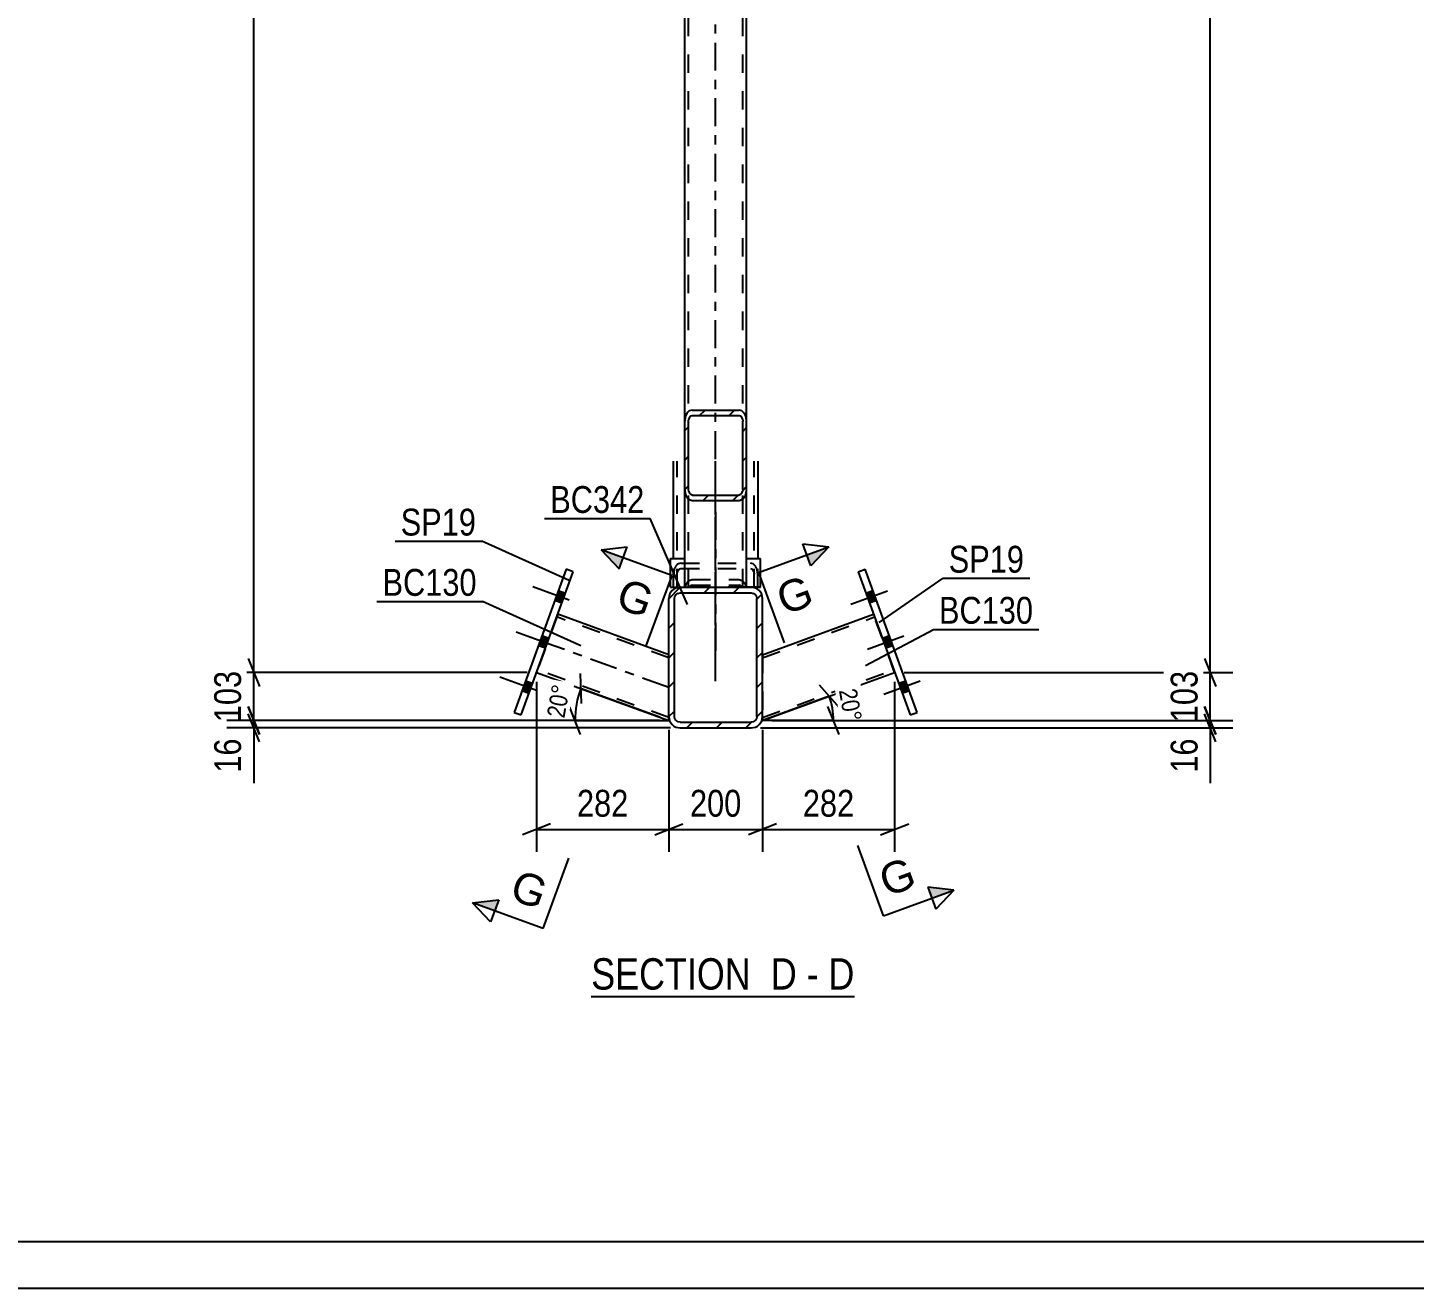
# Model space of a CAD drawing. Header units: millimetres. Extents: x 0 to 1189, y 0 to 841.
# Drawn here: x 168.6 to 316.5, y 0 to 134.5 of the extents above; entities that cross this region are included whole.
import ezdxf

# ---------------------------------------------------------------- set-up
doc = ezdxf.new("R2010")
doc.units = ezdxf.units.MM
doc.linetypes.add('DXK_LINE_DOT2', pattern=[3.9198, 1.9599, -1.9599])
doc.linetypes.add('DXK_LINE_DOT3', pattern=[5.9187, 2.979, -0.9799, 0.9799, -0.9799])
doc.styles.add('Arial', font='arial.ttf', dxfattribs={"height": 0.2})
doc.styles.add('Arial Narrow', font='ARIALN.TTF', dxfattribs={"height": 0.2})

# ---------------------------------------------------------------- blocks, each defined once
blk = doc.blocks.new('Unknown-717048581-1135')
at = {"color": 5, "linetype": 'Continuous'}
for p, q in [((5, 5), (1184, 5)), ((0, 0), (1189, 0))]:
    blk.add_line(p, q, dxfattribs=at)
blk = doc.blocks.new('Unknown-717048581-15 - 2255')
at = {"color": 6, "linetype": 'Continuous'}
blk.add_line((228.74, 31.11), (256.81, 31.11), dxfattribs=at)
at = {"color": 0, "linetype": 'Continuous'}
for points in [[(246.85, 31.86), (246.85, 35.36), (228.74, 35.36), (228.74, 31.86)], [(250.67, 31.86), (250.67, 35.36), (247.9, 35.36), (247.9, 31.86)], [(252.99, 31.86), (252.99, 35.36), (251.72, 35.36), (251.72, 31.86)], [(256.81, 31.86), (256.81, 35.36), (254.04, 35.36), (254.04, 31.86)]]:
    blk.add_wipeout(points, dxfattribs=at)
at = {"color": 7, "linetype": 'Continuous', "style": 'Arial Narrow'}
for s, p in [('SECTION ', (228.74, 31.86)), ('D', (247.9, 31.86)), ('D', (254.04, 31.86)), ('-', (251.72, 31.86))]:
    blk.add_text(s, height=3.34, dxfattribs=at).set_placement(p)
blk = doc.blocks.new('Part-717048581-2287 - 2255')
at = {"linetype": 'Continuous'}
h = blk.add_hatch(dxfattribs=at)
h.set_pattern_fill('', scale=0.7, style=0, pattern_type=0)
h.set_pattern_definition([(45, (237.0076, 60.9695), (-1.57154, 1.57154), [])])
h.paths.add_polyline_path([(237.01, 73.57), (237.01, 60.97), (237.1, 60.51), (237.36, 60.12), (237.75, 59.86), (238.21, 59.77), (245.81, 59.77), (246.27, 59.86), (246.66, 60.12), (246.92, 60.51), (247.01, 60.97), (247.01, 73.57), (246.92, 74.03), (246.66, 74.42), (246.27, 74.68), (245.81, 74.77), (238.21, 74.77), (237.75, 74.68), (237.36, 74.42), (237.1, 74.03)])
h.paths.add_polyline_path([(237.78, 73.99), (237.98, 74.12), (238.21, 74.17), (245.81, 74.17), (246.04, 74.12), (246.23, 73.99), (246.36, 73.8), (246.41, 73.57), (246.41, 60.97), (246.36, 60.74), (246.23, 60.55), (246.04, 60.42), (245.81, 60.37), (238.21, 60.37), (237.98, 60.42), (237.78, 60.55), (237.65, 60.74), (237.61, 60.97), (237.61, 73.57), (237.65, 73.8)])
at = {"color": 2, "linetype": 'Continuous'}
for p, q in [((237.1, 74.03), (237.01, 73.57)), ((238.21, 74.77), (237.75, 74.68)), ((237.98, 74.12), (238.21, 74.17)), ((238.21, 74.77), (245.81, 74.77)), ((238.21, 74.17), (245.81, 74.17)), ((246.27, 74.68), (245.81, 74.77)), ((245.81, 74.17), (246.04, 74.12)), ((247.01, 73.57), (246.92, 74.03)), ((237.01, 60.97), (237.01, 73.57)), ((237.61, 73.57), (237.65, 73.8)), ((237.61, 60.97), (237.61, 73.57)), ((246.36, 73.8), (246.41, 73.57)), ((246.41, 60.97), (246.41, 73.57)), ((247.01, 60.97), (247.01, 73.57)), ((237.01, 60.97), (237.1, 60.51)), ((237.65, 60.74), (237.61, 60.97)), ((246.41, 60.97), (246.36, 60.74)), ((246.92, 60.51), (247.01, 60.97)), ((237.75, 59.86), (238.21, 59.77)), ((238.21, 60.37), (237.98, 60.42)), ((238.21, 60.37), (245.81, 60.37)), ((238.21, 59.77), (245.81, 59.77)), ((246.04, 60.42), (245.81, 60.37)), ((245.81, 59.77), (246.27, 59.86))]:
    blk.add_line(p, q, dxfattribs=at)
at = {"color": 7, "linetype": 'DXK_LINE_DOT3'}
blk.add_line((242.01, 67.27), (242.01, 67.27), dxfattribs=at)
at = {"color": 2, "linetype": 'Continuous'}
for centre, radius, start, end in [((238.21, 73.57), 1.2, 112.5, 157.5), ((238.21, 73.57), 0.6, 112.5, 157.5), ((245.81, 73.57), 0.6, 22.5, 67.5), ((245.81, 73.57), 1.2, 22.5, 67.5), ((238.21, 60.97), 0.6, 202.5, 247.5), ((245.81, 60.97), 0.6, 292.5, 337.5), ((238.21, 60.97), 1.2, 202.5, 247.5), ((245.81, 60.97), 1.2, 292.5, 337.5)]:
    blk.add_arc(centre, radius, start, end, dxfattribs=at)
blk = doc.blocks.new('Part-717048581-2311 - 2255')
at = {"color": 2, "linetype": 'Continuous'}
for p, q in [((237.21, 74.77), (237.21, 77.85)), ((237.21, 77.85), (238.71, 77.85)), ((237.21, 74.77), (237.21, 74.77)), ((237.21, 74.77), (238.21, 74.77))]:
    blk.add_line(p, q, dxfattribs=at)
at = {"color": 7, "linetype": 'DXK_LINE_DOT2'}
for p, q in [((237.21, 77.85), (238.71, 77.85)), ((238.71, 74.77), (238.71, 77.85)), ((237.21, 74.77), (238.71, 74.77)), ((237.21, 74.77), (237.21, 74.77)), ((238.21, 74.77), (238.71, 74.77)), ((238.71, 74.77), (238.71, 74.77))]:
    blk.add_line(p, q, dxfattribs=at)
blk = doc.blocks.new('Part-717048581-2307 - 2255')
at = {"color": 2, "linetype": 'Continuous'}
for p, q in [((247.01, 67.58), (258.85, 71.89)), ((247.01, 60.55), (261.1, 65.68)), ((247.01, 60.6), (247.01, 60.97)), ((247.01, 60.55), (247.01, 60.6))]:
    blk.add_line(p, q, dxfattribs=at)
at = {"color": 7, "linetype": 'DXK_LINE_DOT2'}
for p, q in [((247.01, 67.26), (258.95, 71.6)), ((261.1, 65.68), (258.85, 71.89)), ((247.01, 67.53), (247.01, 67.58)), ((247.01, 67.58), (247.01, 60.97)), ((247.01, 60.87), (261, 65.97))]:
    blk.add_line(p, q, dxfattribs=at)
blk = doc.blocks.new('Part-717048581-2314 - 2255')
at = {"color": 2, "linetype": 'Continuous'}
for p, q in [((245.31, 77.85), (246.81, 77.85)), ((246.81, 74.77), (246.81, 77.85)), ((246.81, 74.77), (245.81, 74.77)), ((246.81, 74.77), (246.81, 74.77))]:
    blk.add_line(p, q, dxfattribs=at)
at = {"color": 7, "linetype": 'DXK_LINE_DOT2'}
for p, q in [((245.31, 74.77), (245.31, 77.85)), ((245.31, 77.85), (246.81, 77.85)), ((245.81, 74.77), (245.31, 74.77)), ((245.31, 74.77), (245.31, 74.77)), ((245.31, 74.77), (246.81, 74.77)), ((246.81, 74.77), (246.81, 74.77))]:
    blk.add_line(p, q, dxfattribs=at)
blk = doc.blocks.new('Bolt-717048581-2448 - 2255')
at = {"linetype": 'Continuous'}
for points in [[(259.16, 73.36), (258.79, 74.39), (258.03, 74.12), (258.41, 73.08)], [(259.16, 73.36), (258.79, 74.39), (258.03, 74.12), (258.41, 73.08)], [(259.16, 73.36), (258.79, 74.39), (258.03, 74.12), (258.41, 73.08)], [(260.91, 68.54), (260.54, 69.58), (259.79, 69.3), (260.16, 68.27)], [(260.91, 68.54), (260.54, 69.58), (259.79, 69.3), (260.16, 68.27)], [(262.67, 63.73), (262.29, 64.76), (261.54, 64.49), (261.92, 63.45)], [(262.67, 63.73), (262.29, 64.76), (261.54, 64.49), (261.92, 63.45)], [(262.67, 63.73), (262.29, 64.76), (261.54, 64.49), (261.92, 63.45)]]:
    blk.add_hatch(color=1, dxfattribs=at).paths.add_polyline_path(points)
at = {"color": 1, "linetype": 'Continuous'}
for p, q in [((260.34, 74.37), (256.44, 72.95)), ((260.34, 74.37), (256.44, 72.95)), ((260.34, 74.37), (256.44, 72.95)), ((258.79, 74.39), (258.03, 74.12)), ((258.79, 74.39), (258.03, 74.12)), ((258.79, 74.39), (258.03, 74.12)), ((259.16, 73.36), (258.41, 73.08)), ((259.16, 73.36), (258.41, 73.08)), ((259.16, 73.36), (258.41, 73.08)), ((262.09, 69.56), (258.19, 68.14)), ((262.09, 69.56), (258.19, 68.14)), ((260.54, 69.58), (259.79, 69.3)), ((260.54, 69.58), (259.79, 69.3)), ((260.91, 68.54), (260.16, 68.27)), ((260.91, 68.54), (260.16, 68.27)), ((263.84, 64.74), (259.94, 63.32)), ((263.84, 64.74), (259.94, 63.32)), ((263.84, 64.74), (259.94, 63.32)), ((262.29, 64.76), (261.54, 64.49)), ((262.29, 64.76), (261.54, 64.49)), ((262.29, 64.76), (261.54, 64.49)), ((262.67, 63.73), (261.92, 63.45)), ((262.67, 63.73), (261.92, 63.45)), ((262.67, 63.73), (261.92, 63.45))]:
    blk.add_line(p, q, dxfattribs=at)
blk = doc.blocks.new('Part-717048581-2343 - 2255')
at = {"color": 2, "linetype": 'Continuous'}
for p, q in [((257.2, 76.42), (257.95, 76.69)), ((257.2, 76.42), (262.75, 61.15)), ((263.51, 61.42), (257.95, 76.69)), ((262.75, 61.15), (263.51, 61.42))]:
    blk.add_line(p, q, dxfattribs=at)
blk = doc.blocks.new('Part-717048581-2364 - 2255')
at = {"color": 2, "linetype": 'Continuous'}
for p, q in [((226.07, 76.69), (220.51, 61.42)), ((221.26, 61.15), (226.82, 76.42)), ((226.82, 76.42), (226.07, 76.69)), ((220.51, 61.42), (221.26, 61.15))]:
    blk.add_line(p, q, dxfattribs=at)
blk = doc.blocks.new('Part-717048581-2388 - 2255')
at = {"color": 2, "linetype": 'Continuous'}
for p, q in [((237.51, 77.85), (237.51, 88.21)), ((246.51, 88.21), (246.51, 77.85))]:
    blk.add_line(p, q, dxfattribs=at)
at = {"color": 7, "linetype": 'DXK_LINE_DOT2'}
for p, q in [((237.91, 74.77), (237.91, 88.21)), ((246.11, 74.77), (246.11, 88.21)), ((237.51, 74.77), (237.51, 77.85)), ((238.31, 77.35), (238, 77.26)), ((238.31, 77.35), (245.71, 77.35)), ((246.01, 77.26), (245.71, 77.35)), ((246.51, 74.77), (246.51, 77.85)), ((237.57, 76.63), (237.51, 76.18)), ((237.91, 76.18), (237.94, 76.4)), ((238.15, 76.72), (238.31, 76.76)), ((238.31, 76.76), (245.71, 76.76)), ((245.71, 76.76), (245.86, 76.72)), ((246.08, 76.4), (246.11, 76.18)), ((246.51, 76.18), (246.45, 76.63)), ((237.51, 74.77), (246.51, 74.77))]:
    blk.add_line(p, q, dxfattribs=at)
at = {"color": 7, "linetype": 'DXK_LINE_DOT3'}
blk.add_line((242.01, 82.81), (242.01, 67.48), dxfattribs=at)
at = {"color": 7, "linetype": 'DXK_LINE_DOT2'}
for centre, radius, start, end in [((238.6, 76.38), 1.06, 124.4664, 166.7051), ((245.41, 76.38), 1.06, 13.2949, 55.5336), ((238.46, 76.28), 0.532, 124.4664, 166.7051), ((245.56, 76.28), 0.532, 13.2949, 55.5336)]:
    blk.add_arc(centre, radius, start, end, dxfattribs=at)
blk = doc.blocks.new('Part-717048581-2394 - 2255')
at = {"color": 7, "linetype": 'DXK_LINE_DOT2'}
for p, q in [((225.17, 71.89), (222.91, 65.68)), ((237.01, 67.26), (225.07, 71.6)), ((237.01, 67.53), (237.01, 67.58)), ((237.01, 60.95), (237.01, 67.58)), ((237.01, 60.87), (223.01, 65.97))]:
    blk.add_line(p, q, dxfattribs=at)
at = {"color": 2, "linetype": 'Continuous'}
for p, q in [((237.01, 67.58), (225.17, 71.89)), ((222.91, 65.68), (237.01, 60.55)), ((237.01, 60.95), (237.01, 60.97)), ((237.01, 60.55), (237.01, 60.95))]:
    blk.add_line(p, q, dxfattribs=at)
at = {"color": 7, "linetype": 'DXK_LINE_DOT3'}
blk.add_line((237.01, 64.07), (224.04, 68.79), dxfattribs=at)
blk = doc.blocks.new('Part-717048581-2434 - 2255')
at = {"color": 7, "linetype": 'DXK_LINE_DOT3'}
blk.add_line((242.01, 64.77), (242.01, 229.27), dxfattribs=at)
at = {"color": 7, "linetype": 'DXK_LINE_DOT2'}
for p, q in [((238.71, 219.27), (245.31, 219.27)), ((238.71, 201.54), (238.71, 219.27)), ((239.11, 74.77), (239.11, 219.27)), ((244.91, 74.77), (244.91, 219.27)), ((245.31, 201.54), (245.31, 219.27)), ((238.71, 74.77), (238.71, 92.5)), ((245.31, 74.77), (245.31, 92.5)), ((238.71, 74.77), (245.31, 74.77))]:
    blk.add_line(p, q, dxfattribs=at)
at = {"color": 2, "linetype": 'Continuous'}
for p, q in [((238.71, 92.5), (238.71, 201.54)), ((245.31, 92.5), (245.31, 201.54))]:
    blk.add_line(p, q, dxfattribs=at)
blk = doc.blocks.new('Part-717048581-2447 - 2255')
at = {"linetype": 'Continuous'}
h = blk.add_hatch(dxfattribs=at)
h.set_pattern_fill('', scale=0.7, style=0, pattern_type=0)
h.set_pattern_definition([(45, (238.7076, 85.198), (-1.57154, 1.57154), [])])
h.paths.add_polyline_path([(238.71, 92.5), (238.71, 85.2), (238.77, 84.75), (238.94, 84.37), (239.2, 84.12), (239.51, 84.03), (244.51, 84.03), (244.81, 84.12), (245.07, 84.37), (245.25, 84.75), (245.31, 85.2), (245.31, 92.5), (245.25, 92.94), (245.07, 93.32), (244.81, 93.58), (244.51, 93.66), (239.51, 93.66), (239.2, 93.58), (238.94, 93.32), (238.77, 92.94)])
h.paths.add_polyline_path([(239.22, 92.91), (239.35, 93.04), (239.51, 93.08), (244.51, 93.08), (244.66, 93.04), (244.79, 92.91), (244.88, 92.72), (244.91, 92.5), (244.91, 85.2), (244.88, 84.97), (244.79, 84.79), (244.66, 84.66), (244.51, 84.61), (239.51, 84.61), (239.35, 84.66), (239.22, 84.79), (239.14, 84.97), (239.11, 85.2), (239.11, 92.5), (239.14, 92.72)])
at = {"color": 2, "linetype": 'Continuous'}
for p, q in [((239.51, 93.66), (239.2, 93.58)), ((239.51, 93.66), (244.51, 93.66)), ((244.81, 93.58), (244.51, 93.66)), ((238.77, 92.94), (238.71, 92.5)), ((238.71, 85.2), (238.71, 92.5)), ((239.11, 92.5), (239.14, 92.72)), ((239.11, 85.2), (239.11, 92.5)), ((239.35, 93.04), (239.51, 93.08)), ((239.51, 93.08), (244.51, 93.08)), ((244.51, 93.08), (244.66, 93.04)), ((244.88, 92.72), (244.91, 92.5)), ((244.91, 85.2), (244.91, 92.5)), ((245.31, 92.5), (245.25, 92.94)), ((245.31, 85.2), (245.31, 92.5)), ((238.71, 74.77), (238.71, 85.2)), ((238.71, 85.2), (238.77, 84.75)), ((239.14, 84.97), (239.11, 85.2)), ((239.51, 84.61), (239.35, 84.66)), ((239.51, 84.61), (244.51, 84.61)), ((244.66, 84.66), (244.51, 84.61)), ((244.91, 85.2), (244.88, 84.97)), ((245.25, 84.75), (245.31, 85.2)), ((245.31, 74.77), (245.31, 85.2)), ((239.2, 84.12), (239.51, 84.03)), ((239.51, 84.03), (244.51, 84.03)), ((244.51, 84.03), (244.81, 84.12))]:
    blk.add_line(p, q, dxfattribs=at)
at = {"color": 7, "linetype": 'DXK_LINE_DOT2'}
for p, q in [((238.71, 85.2), (238.71, 92.5)), ((239.11, 74.77), (239.11, 92.5)), ((244.91, 74.77), (244.91, 92.5)), ((245.31, 85.2), (245.31, 92.5)), ((239.2, 75.51), (239.51, 75.6)), ((239.51, 75.6), (244.51, 75.6)), ((244.51, 75.6), (244.81, 75.51)), ((245.31, 74.77), (238.71, 74.77)), ((238.75, 74.77), (238.77, 74.87)), ((239.22, 74.84), (239.19, 74.77)), ((239.35, 74.97), (239.22, 74.84)), ((239.51, 75.01), (239.35, 74.97)), ((239.51, 75.01), (244.51, 75.01)), ((244.66, 74.97), (244.51, 75.01)), ((244.79, 74.84), (244.66, 74.97)), ((244.82, 74.77), (244.79, 74.84)), ((245.25, 74.87), (245.26, 74.77))]:
    blk.add_line(p, q, dxfattribs=at)
at = {"color": 7, "linetype": 'DXK_LINE_DOT3'}
blk.add_line((242.01, 67.48), (242.01, 88.85), dxfattribs=at)
at = {"color": 2, "linetype": 'Continuous'}
for centre, radius, start, end in [((239.8, 92.7), 1.06, 124.4664, 166.7051), ((244.21, 92.7), 1.06, 13.2949, 55.5336), ((239.66, 92.6), 0.532, 124.4664, 166.7051), ((244.36, 92.6), 0.532, 13.2949, 55.5336), ((239.8, 85), 1.06, 193.2949, 235.5336), ((239.66, 85.1), 0.532, 193.2949, 235.5336), ((244.36, 85.1), 0.532, 304.4664, 346.7051), ((244.21, 85), 1.06, 304.4664, 346.7051)]:
    blk.add_arc(centre, radius, start, end, dxfattribs=at)
at = {"color": 7, "linetype": 'DXK_LINE_DOT2'}
for centre, start, end in [((239.8, 74.63), 124.4664, 166.7051), ((244.21, 74.63), 13.2949, 55.5336)]:
    blk.add_arc(centre, 1.06, start, end, dxfattribs=at)
blk = doc.blocks.new('Bolt-717048581-2451 - 2255')
at = {"linetype": 'Continuous'}
for points in [[(225.61, 73.08), (225.98, 74.12), (225.23, 74.39), (224.85, 73.36)], [(225.61, 73.08), (225.98, 74.12), (225.23, 74.39), (224.85, 73.36)], [(225.61, 73.08), (225.98, 74.12), (225.23, 74.39), (224.85, 73.36)], [(223.85, 68.27), (224.23, 69.3), (223.48, 69.58), (223.1, 68.54)], [(223.85, 68.27), (224.23, 69.3), (223.48, 69.58), (223.1, 68.54)], [(222.1, 63.45), (222.48, 64.49), (221.72, 64.76), (221.35, 63.73)], [(222.1, 63.45), (222.48, 64.49), (221.72, 64.76), (221.35, 63.73)], [(222.1, 63.45), (222.48, 64.49), (221.72, 64.76), (221.35, 63.73)]]:
    blk.add_hatch(color=1, dxfattribs=at).paths.add_polyline_path(points)
at = {"color": 1, "linetype": 'Continuous'}
for p, q in [((226.4, 73.38), (222.5, 74.8)), ((226.4, 73.38), (222.5, 74.8)), ((226.4, 73.38), (222.5, 74.8)), ((225.98, 74.12), (225.23, 74.39)), ((225.98, 74.12), (225.23, 74.39)), ((225.98, 74.12), (225.23, 74.39)), ((225.61, 73.08), (224.85, 73.36)), ((225.61, 73.08), (224.85, 73.36)), ((225.61, 73.08), (224.85, 73.36)), ((224.65, 68.56), (220.75, 69.98)), ((224.65, 68.56), (220.75, 69.98)), ((224.23, 69.3), (223.48, 69.58)), ((224.23, 69.3), (223.48, 69.58)), ((223.85, 68.27), (223.1, 68.54)), ((223.85, 68.27), (223.1, 68.54)), ((222.9, 63.75), (219, 65.17)), ((222.9, 63.75), (219, 65.17)), ((222.9, 63.75), (219, 65.17)), ((222.1, 63.45), (221.35, 63.73)), ((222.1, 63.45), (221.35, 63.73)), ((222.1, 63.45), (221.35, 63.73)), ((222.48, 64.49), (221.72, 64.76)), ((222.48, 64.49), (221.72, 64.76)), ((222.48, 64.49), (221.72, 64.76))]:
    blk.add_line(p, q, dxfattribs=at)
blk = doc.blocks.new('StraightDimension-717048581-2528 - 2255')
at = {"color": 7, "linetype": 'Continuous'}
for p, q in [((237.01, 59.55), (237.01, 46.55)), ((247.01, 59.55), (247.01, 46.55)), ((235.51, 48.35), (238.51, 49.55)), ((237.01, 48.95), (247.01, 48.95)), ((248.51, 49.55), (245.51, 48.35))]:
    blk.add_line(p, q, dxfattribs=at)
at = {"color": 0}
blk.add_wipeout([(245.35, 49.7), (245.35, 53.9), (238.67, 53.9), (238.67, 49.7)], dxfattribs=at)
at = {"color": 3, "style": 'Arial Narrow'}
blk.add_text('200', height=2.863, dxfattribs=at).set_placement((239.27, 50.3))
blk = doc.blocks.new('StraightDimension-717048581-2535 - 2255')
at = {"color": 7, "linetype": 'Continuous'}
for p, q in [((261.1, 64.68), (261.1, 46.55)), ((247.01, 59.55), (247.01, 46.55)), ((248.51, 49.55), (245.51, 48.35)), ((247.01, 48.95), (261.1, 48.95)), ((259.6, 48.35), (262.6, 49.55))]:
    blk.add_line(p, q, dxfattribs=at)
at = {"color": 0}
blk.add_wipeout([(257.4, 49.7), (257.4, 53.9), (250.71, 53.9), (250.71, 49.7)], dxfattribs=at)
at = {"color": 3, "style": 'Arial Narrow'}
blk.add_text('282', height=2.863, dxfattribs=at).set_placement((251.31, 50.3))
blk = doc.blocks.new('StraightDimension-717048581-2542 - 2255')
at = {"color": 7, "linetype": 'Continuous'}
for p, q in [((222.91, 64.68), (222.91, 46.55)), ((237.01, 59.55), (237.01, 46.55)), ((224.41, 49.55), (221.41, 48.35)), ((222.91, 48.95), (237.01, 48.95)), ((235.51, 48.35), (238.51, 49.55))]:
    blk.add_line(p, q, dxfattribs=at)
at = {"color": 0}
blk.add_wipeout([(233.3, 49.7), (233.3, 53.9), (226.62, 53.9), (226.62, 49.7)], dxfattribs=at)
at = {"color": 3, "style": 'Arial Narrow'}
blk.add_text('282', height=2.863, dxfattribs=at).set_placement((227.22, 50.3))
blk = doc.blocks.new('AngleDimension-717048581-2515 - 2255')
at = {"color": 7, "linetype": 'Continuous'}
for p, q in [((227.56, 65.59), (227.66, 62.36)), ((236.07, 60.9), (227.61, 63.97)), ((227.61, 63.97), (237.01, 60.55)), ((227.61, 59.05), (226.41, 62.05)), ((227.01, 60.55), (237.01, 60.55))]:
    blk.add_line(p, q, dxfattribs=at)
blk.add_arc((237.01, 60.55), 10, 160, 180, dxfattribs=at)
at = {"color": 0}
blk.add_wipeout([(226.94, 64.52), (224.18, 65), (223.44, 60.76), (226.19, 60.27)], dxfattribs=at)
at = {"color": 3, "style": 'Arial Narrow'}
blk.add_text('20°', height=1.909, rotation=80.0021, dxfattribs=at).set_placement((225.87, 60.74))
blk = doc.blocks.new('AngleDimension-717048581-2694 - 2255')
at = {"color": 7, "linetype": 'Continuous'}
for p, q in [((253.05, 64.35), (255.2, 61.94)), ((254.13, 63.15), (247.01, 60.55)), ((247.95, 60.9), (254.13, 63.15)), ((255.18, 59.05), (253.98, 62.05)), ((254.58, 60.55), (247.01, 60.55))]:
    blk.add_line(p, q, dxfattribs=at)
blk.add_arc((247.01, 60.55), 7.58, 360, 20, dxfattribs=at)
at = {"color": 0}
blk.add_wipeout([(255.43, 59.85), (258.19, 60.34), (257.44, 64.58), (254.69, 64.09)], dxfattribs=at)
at = {"color": 3, "style": 'Arial Narrow'}
blk.add_text('20°', height=1.909, rotation=-80.0021, dxfattribs=at).set_placement((255.15, 63.77))
blk = doc.blocks.new('StraightDimension-717048581-10993 - 2255')
at = {"color": 7, "linetype": 'Continuous'}
for p, q in [((295.36, 227.33), (294.16, 230.33)), ((248.01, 228.83), (297.16, 228.83)), ((294.76, 65.68), (294.76, 228.83)), ((294.16, 67.18), (295.36, 64.18)), ((262.1, 65.68), (297.16, 65.68))]:
    blk.add_line(p, q, dxfattribs=at)
at = {"color": 0}
blk.add_wipeout([(294.01, 151.51), (289.81, 151.51), (289.81, 143), (294.01, 143)], dxfattribs=at)
at = {"color": 3, "style": 'Arial Narrow'}
blk.add_text('3263', height=2.863, rotation=90.0002, dxfattribs=at).set_placement((293.41, 143.6))
blk = doc.blocks.new('StraightDimension-717048581-10994 - 2255')
at = {"color": 7, "linetype": 'Continuous'}
for p, q in [((294.16, 67.18), (295.36, 64.18)), ((262.1, 65.68), (297.16, 65.68)), ((294.76, 60.55), (294.76, 65.68)), ((295.36, 59.05), (294.16, 62.05)), ((248.01, 60.55), (297.16, 60.55))]:
    blk.add_line(p, q, dxfattribs=at)
at = {"color": 0}
blk.add_wipeout([(294.01, 66.46), (289.81, 66.46), (289.81, 59.78), (294.01, 59.78)], dxfattribs=at)
at = {"color": 3, "style": 'Arial Narrow'}
blk.add_text('103', height=2.863, rotation=90.0002, dxfattribs=at).set_placement((293.41, 60.38))
blk = doc.blocks.new('StraightDimension-717048581-10995 - 2255')
at = {"color": 7, "linetype": 'Continuous'}
for p, q in [((294.16, 62.05), (295.36, 59.05)), ((295.36, 58.27), (294.16, 61.27)), ((246.81, 59.77), (297.16, 59.77)), ((248.01, 60.55), (297.16, 60.55)), ((294.76, 59.77), (294.76, 60.55)), ((294.76, 59.77), (294.76, 53.86)), ((294.76, 59.77), (294.76, 53.86))]:
    blk.add_line(p, q, dxfattribs=at)
at = {"color": 0}
blk.add_wipeout([(294.01, 59.24), (289.81, 59.24), (289.81, 54.39), (294.01, 54.39)], dxfattribs=at)
at = {"color": 3, "style": 'Arial Narrow'}
blk.add_text('16', height=2.863, rotation=90.0002, dxfattribs=at).set_placement((293.41, 54.99))
blk = doc.blocks.new('StraightDimension-717048581-11063 - 2255')
at = {"color": 7, "linetype": 'Continuous'}
for p, q in [((193.34, 227.33), (192.14, 230.33)), ((236.01, 228.83), (189.89, 228.83)), ((192.74, 65.68), (192.74, 228.83)), ((192.14, 67.18), (193.34, 64.18)), ((221.91, 65.68), (189.89, 65.68))]:
    blk.add_line(p, q, dxfattribs=at)
at = {"color": 0}
blk.add_wipeout([(191.99, 151.51), (187.79, 151.51), (187.79, 143), (191.99, 143)], dxfattribs=at)
at = {"color": 3, "style": 'Arial Narrow'}
blk.add_text('3263', height=2.863, rotation=90.0002, dxfattribs=at).set_placement((191.39, 143.6))
blk = doc.blocks.new('StraightDimension-717048581-11064 - 2255')
at = {"color": 7, "linetype": 'Continuous'}
for p, q in [((192.14, 67.18), (193.34, 64.18)), ((221.91, 65.68), (189.89, 65.68)), ((192.74, 60.55), (192.74, 65.68)), ((193.34, 59.05), (192.14, 62.05)), ((236.01, 60.55), (189.89, 60.55))]:
    blk.add_line(p, q, dxfattribs=at)
at = {"color": 0}
blk.add_wipeout([(191.99, 66.46), (187.79, 66.46), (187.79, 59.78), (191.99, 59.78)], dxfattribs=at)
at = {"color": 3, "style": 'Arial Narrow'}
blk.add_text('103', height=2.863, rotation=90.0002, dxfattribs=at).set_placement((191.39, 60.38))
blk = doc.blocks.new('StraightDimension-717048581-11065 - 2255')
at = {"color": 7, "linetype": 'Continuous'}
for p, q in [((192.14, 62.05), (193.34, 59.05)), ((193.34, 58.27), (192.14, 61.27)), ((236.01, 60.55), (189.89, 60.55)), ((237.21, 59.77), (189.89, 59.77)), ((192.74, 59.77), (192.74, 60.55)), ((192.74, 59.77), (192.74, 53.86)), ((192.74, 59.77), (192.74, 53.86))]:
    blk.add_line(p, q, dxfattribs=at)
at = {"color": 0}
blk.add_wipeout([(191.99, 59.24), (187.79, 59.24), (187.79, 54.39), (191.99, 54.39)], dxfattribs=at)
at = {"color": 3, "style": 'Arial Narrow'}
blk.add_text('16', height=2.863, rotation=90.0002, dxfattribs=at).set_placement((191.39, 54.99))
blk = doc.blocks.new('Mark-717048581-2303 - 2255')
at = {"color": 0}
blk.add_wipeout([(275.88, 70.88), (275.88, 73.88), (265.83, 73.88), (265.83, 70.88)], dxfattribs=at)
blk.add_wipeout([(275.88, 70.88), (275.88, 73.88), (265.83, 73.88), (265.83, 70.88)], dxfattribs=at)
at = {"color": 30, "linetype": 'Continuous'}
for p, q in [((258, 66.43), (265.23, 70.28)), ((265.23, 70.28), (276.48, 70.28))]:
    blk.add_line(p, q, dxfattribs=at)
at = {"color": 3, "style": 'Arial Narrow'}
blk.add_text('BC130', height=2.863, dxfattribs=at).set_placement((265.83, 70.88))
blk = doc.blocks.new('Mark-717048581-2283 - 2255')
at = {"color": 0}
blk.add_wipeout([(234.42, 82.7), (234.42, 85.7), (224.37, 85.7), (224.37, 82.7)], dxfattribs=at)
blk.add_wipeout([(234.42, 82.7), (234.42, 85.7), (224.37, 85.7), (224.37, 82.7)], dxfattribs=at)
at = {"color": 30, "linetype": 'Continuous'}
for p in [(223.77, 82.1), (238.99, 72.95)]:
    blk.add_line(p, (235.02, 82.1), dxfattribs=at)
at = {"color": 3, "style": 'Arial Narrow'}
blk.add_text('BC342', height=2.863, dxfattribs=at).set_placement((224.37, 82.7))
blk = doc.blocks.new('Mark-717048581-2339 - 2255')
at = {"color": 0}
blk.add_wipeout([(274.91, 76.33), (274.91, 79.33), (266.87, 79.33), (266.87, 76.33)], dxfattribs=at)
blk.add_wipeout([(274.91, 76.33), (274.91, 79.33), (266.87, 79.33), (266.87, 76.33)], dxfattribs=at)
at = {"color": 30, "linetype": 'Continuous'}
for p, q in [((259.45, 71), (266.27, 75.73)), ((266.27, 75.73), (275.51, 75.73))]:
    blk.add_line(p, q, dxfattribs=at)
at = {"color": 3, "style": 'Arial Narrow'}
blk.add_text('SP19', height=2.863, dxfattribs=at).set_placement((266.87, 76.33))
blk = doc.blocks.new('Mark-717048581-2360 - 2255')
at = {"color": 0}
blk.add_wipeout([(216.46, 80.29), (216.46, 83.29), (208.42, 83.29), (208.42, 80.29)], dxfattribs=at)
blk.add_wipeout([(216.46, 80.29), (216.46, 83.29), (208.42, 83.29), (208.42, 80.29)], dxfattribs=at)
at = {"color": 30, "linetype": 'Continuous'}
for p in [(207.82, 79.69), (226.39, 75.5)]:
    blk.add_line(p, (217.06, 79.69), dxfattribs=at)
at = {"color": 3, "style": 'Arial Narrow'}
blk.add_text('SP19', height=2.863, dxfattribs=at).set_placement((208.42, 80.29))
blk = doc.blocks.new('Mark-717048581-2390 - 2255')
at = {"color": 0}
blk.add_wipeout([(216.53, 73.86), (216.53, 76.86), (206.48, 76.86), (206.48, 73.86)], dxfattribs=at)
blk.add_wipeout([(216.53, 73.86), (216.53, 76.86), (206.48, 76.86), (206.48, 73.86)], dxfattribs=at)
at = {"color": 30, "linetype": 'Continuous'}
for p in [(205.88, 73.26), (227.64, 68.54)]:
    blk.add_line(p, (217.13, 73.26), dxfattribs=at)
at = {"color": 3, "style": 'Arial Narrow'}
blk.add_text('BC130', height=2.863, dxfattribs=at).set_placement((206.48, 73.86))
blk = doc.blocks.new('SectionMark-717048581-11220 - 2255')
at = {"linetype": 'Continuous'}
for points in [[(232.15, 77.92), (231.73, 76.74), (229.8, 78.77)], [(218.87, 41.42), (218.44, 40.24), (216.09, 41.1)]]:
    blk.add_hatch(color=6, dxfattribs=at).paths.add_polyline_path(points)
at = {"color": 6, "linetype": 'Continuous'}
for p, q in [((229.8, 78.77), (232.58, 79.09)), ((229.8, 78.77), (231.73, 76.74)), ((231.73, 76.74), (232.58, 79.09)), ((216.09, 41.1), (218.87, 41.42)), ((218.87, 41.42), (218.01, 39.07)), ((218.01, 39.07), (216.09, 41.1))]:
    blk.add_line(p, q, dxfattribs=at)
at = {"color": 0, "linetype": 'Continuous'}
for points in [[(234.59, 71.44), (235.78, 74.73), (232.37, 75.97), (231.17, 72.69)], [(223.27, 40.35), (224.47, 43.64), (221.05, 44.88), (219.86, 41.59)]]:
    blk.add_wipeout(points, dxfattribs=at)
at = {"color": 6, "linetype": 'Continuous'}
for p, q in [((237.32, 76.03), (229.8, 78.77)), ((237.32, 76.03), (234.58, 68.52)), ((223.61, 38.36), (226.35, 45.88)), ((223.61, 38.36), (216.09, 41.1))]:
    blk.add_line(p, q, dxfattribs=at)
at = {"color": 3, "linetype": 'Continuous', "style": 'Arial'}
for p in [(231.17, 72.69), (219.86, 41.59)]:
    blk.add_text('G', height=3.34, rotation=-20.002, dxfattribs=at).set_placement(p)
blk = doc.blocks.new('SectionMark-717048581-11289 - 2255')
at = {"linetype": 'Continuous'}
for points in [[(252.17, 77.06), (251.75, 78.24), (254.09, 79.09)], [(265.08, 41.6), (264.65, 42.78), (267.43, 42.46)]]:
    blk.add_hatch(color=6, dxfattribs=at).paths.add_polyline_path(points)
at = {"color": 6, "linetype": 'Continuous'}
for p, q in [((252.17, 77.06), (251.32, 79.41)), ((251.32, 79.41), (254.09, 79.09)), ((254.09, 79.09), (252.17, 77.06)), ((267.43, 42.46), (264.65, 42.78)), ((264.65, 42.78), (265.51, 40.43)), ((267.43, 42.46), (265.51, 40.43))]:
    blk.add_line(p, q, dxfattribs=at)
at = {"color": 0, "linetype": 'Continuous'}
for points in [[(252.72, 73.01), (251.53, 76.3), (248.12, 75.05), (249.31, 71.77)], [(263.66, 42.95), (262.47, 46.24), (259.06, 45), (260.25, 41.71)]]:
    blk.add_wipeout(points, dxfattribs=at)
at = {"color": 6, "linetype": 'Continuous'}
for p, q in [((246.58, 76.36), (254.09, 79.09)), ((246.58, 76.36), (249.31, 68.84)), ((259.91, 39.72), (257.18, 47.24)), ((259.91, 39.72), (267.43, 42.46))]:
    blk.add_line(p, q, dxfattribs=at)
at = {"color": 3, "linetype": 'Continuous', "style": 'Arial'}
for p in [(249.31, 71.77), (260.25, 41.71)]:
    blk.add_text('G', height=3.34, rotation=20.002, dxfattribs=at).set_placement(p)

msp = doc.modelspace()

# ---------------------------------------------------------------- block references
for name in ['Unknown-717048581-1135', 'Part-717048581-2434 - 2255', 'Part-717048581-2447 - 2255', 'Part-717048581-2388 - 2255', 'Part-717048581-2311 - 2255', 'Part-717048581-2314 - 2255', 'Part-717048581-2364 - 2255', 'Part-717048581-2343 - 2255', 'Bolt-717048581-2451 - 2255', 'Part-717048581-2287 - 2255', 'Bolt-717048581-2448 - 2255', 'Part-717048581-2394 - 2255', 'Part-717048581-2307 - 2255']:
    msp.add_blockref(name, (0, 0))

# ---------------------------------------------------------------- next in the draw order: block references
for name in ['StraightDimension-717048581-2528 - 2255', 'Unknown-717048581-15 - 2255']:
    msp.add_blockref(name, (0, 0))

# ---------------------------------------------------------------- next in the draw order: block references
for name in ['StraightDimension-717048581-2542 - 2255', 'StraightDimension-717048581-2535 - 2255']:
    msp.add_blockref(name, (0, 0))

# ---------------------------------------------------------------- next in the draw order: block references
for name in ['AngleDimension-717048581-2515 - 2255', 'AngleDimension-717048581-2694 - 2255']:
    msp.add_blockref(name, (0, 0))

# ---------------------------------------------------------------- next in the draw order: block references
for name in ['StraightDimension-717048581-11063 - 2255', 'StraightDimension-717048581-10993 - 2255']:
    msp.add_blockref(name, (0, 0))

# ---------------------------------------------------------------- next in the draw order: block references
for name in ['Mark-717048581-2283 - 2255', 'StraightDimension-717048581-11064 - 2255', 'StraightDimension-717048581-10994 - 2255']:
    msp.add_blockref(name, (0, 0))

# ---------------------------------------------------------------- next in the draw order: block references
for name in ['Mark-717048581-2360 - 2255', 'Mark-717048581-2303 - 2255', 'StraightDimension-717048581-11065 - 2255', 'StraightDimension-717048581-10995 - 2255']:
    msp.add_blockref(name, (0, 0))

# ---------------------------------------------------------------- next in the draw order: block references
for name in ['Mark-717048581-2339 - 2255', 'Mark-717048581-2390 - 2255']:
    msp.add_blockref(name, (0, 0))

# ---------------------------------------------------------------- next in the draw order: block references
for name in ['SectionMark-717048581-11220 - 2255', 'SectionMark-717048581-11289 - 2255']:
    msp.add_blockref(name, (0, 0))

doc.saveas('drawing.dxf')
